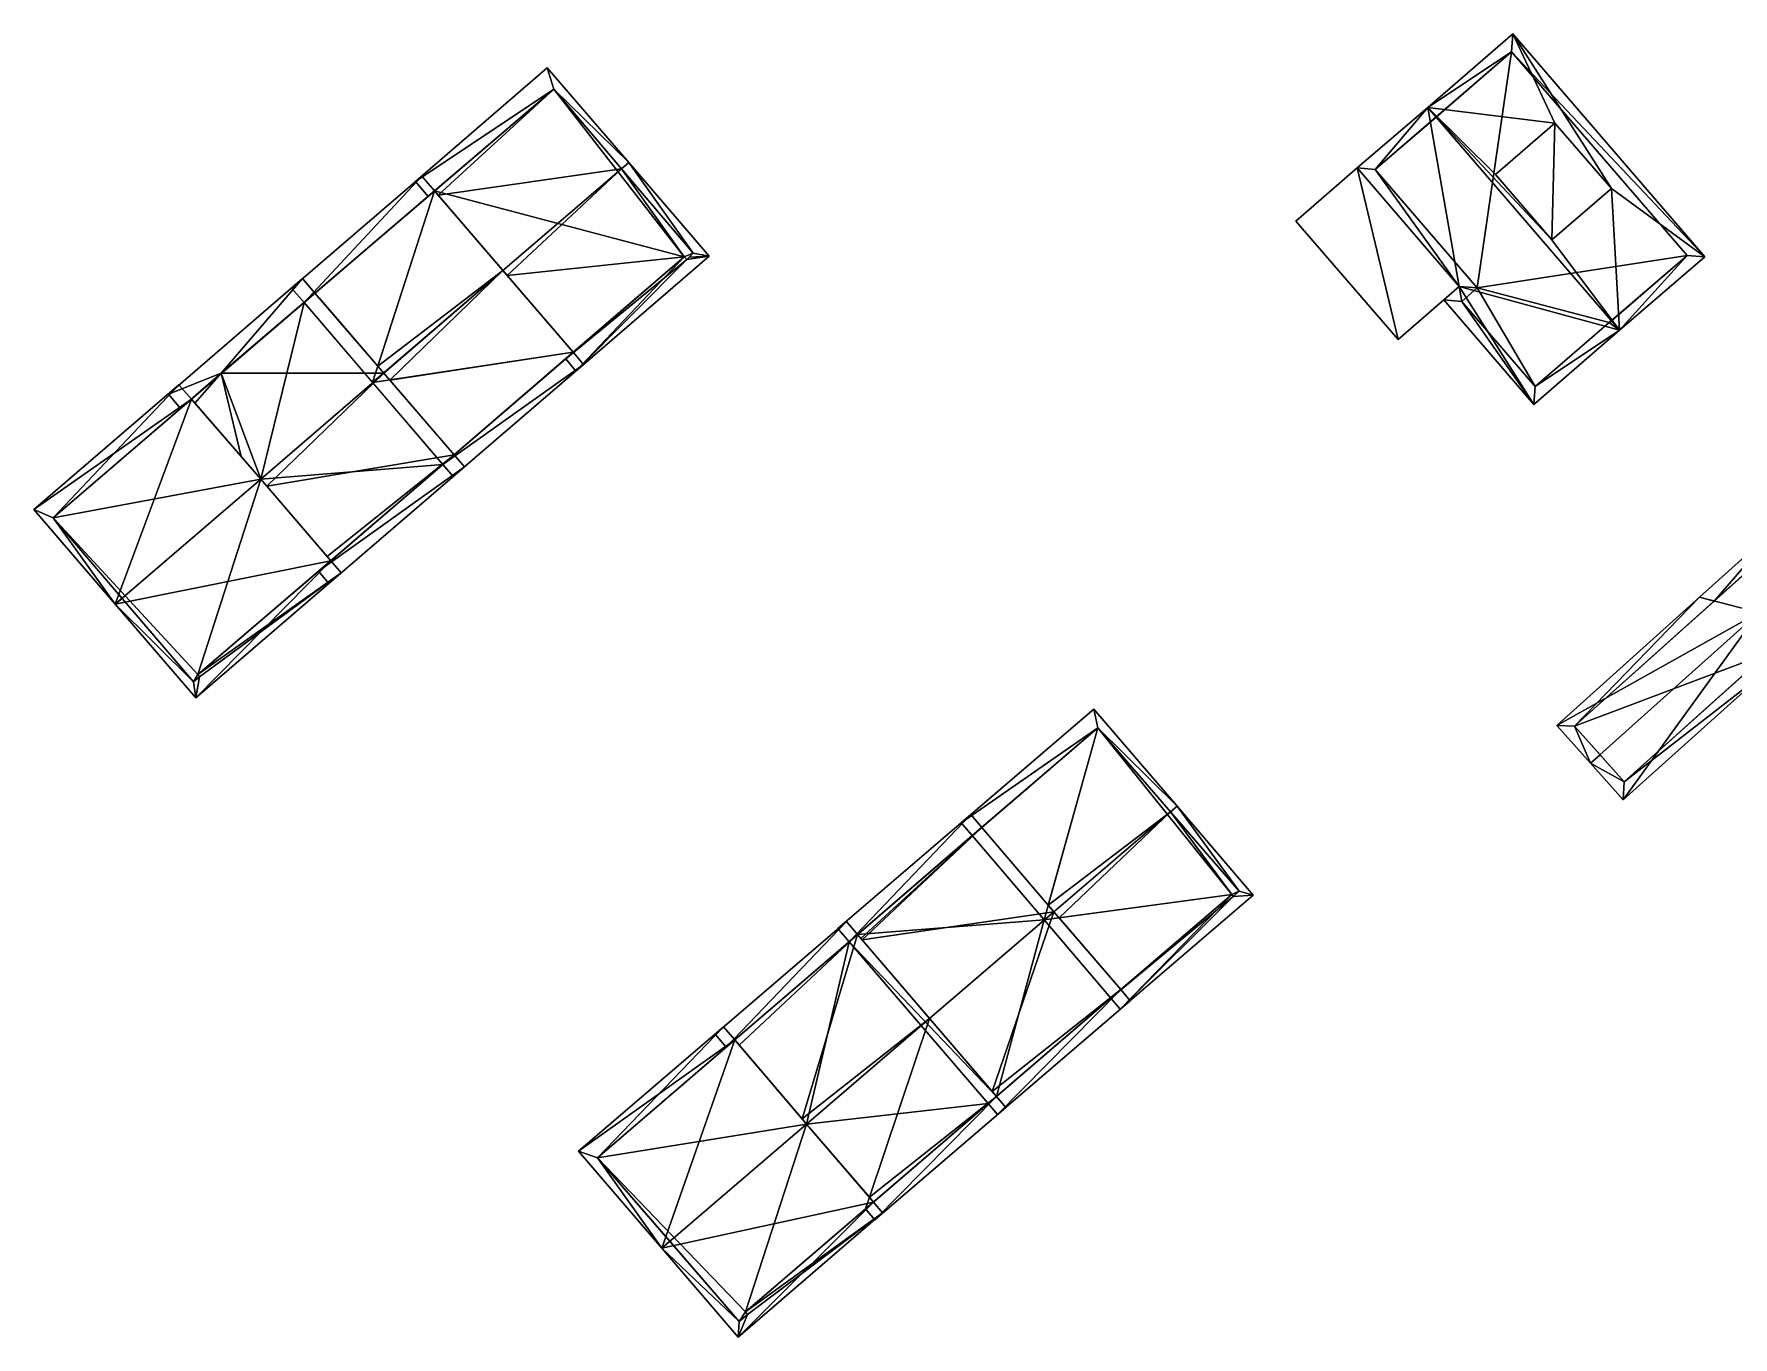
# Model space of a CAD drawing. Extents: x 2679264 to 2679716, y 1246766 to 1247183.
# Drawn here: x 2679274.1 to 2679341.3, y 1246978.3 to 1247029.8 of the extents above; entities that cross this region are included whole.
import ezdxf

# ---------------------------------------------------------------- set-up
doc = ezdxf.new("R2010")
doc.units = 0

msp = doc.modelspace()

# ---------------------------------------------------------------- linework, layer by layer
for points in [[(2679329.22, 1247026.86, 460.406), (2679332.59, 1247029.76, 456.635), (2679334.25, 1247026.24, 457.516)], [(2679332.59, 1247029.76, 456.635), (2679329.22, 1247026.86, 460.406), (2679332.53, 1247029.06, 457.059)], [(2679340.17, 1247020.96, 456.635), (2679332.59, 1247029.76, 456.635), (2679332.53, 1247029.06, 457.059)], [(2679332.59, 1247029.76, 456.635), (2679340.17, 1247020.96, 456.635), (2679336.48, 1247023.66, 457.516)], [(2679332.59, 1247029.76, 456.635), (2679336.48, 1247023.66, 457.516), (2679334.25, 1247026.24, 457.516)], [(2679332.53, 1247029.06, 457.059), (2679329.55, 1247026.48, 460.406), (2679327.15, 1247024.41, 449.289)], [(2679332.53, 1247029.06, 449.289), (2679332.53, 1247029.06, 457.059), (2679327.15, 1247024.41, 449.289)], [(2679332.53, 1247029.06, 449.289), (2679327.15, 1247024.41, 449.289), (2679331.18, 1247019.73, 449.288)], [(2679332.53, 1247029.06, 457.059), (2679329.22, 1247026.86, 460.406), (2679329.55, 1247026.48, 460.406)], [(2679339.47, 1247021.01, 449.289), (2679332.53, 1247029.06, 449.289), (2679331.18, 1247019.73, 449.288)], [(2679339.47, 1247021.01, 457.059), (2679340.17, 1247020.96, 456.635), (2679332.53, 1247029.06, 457.059)], [(2679339.47, 1247021.01, 457.059), (2679332.53, 1247029.06, 457.059), (2679339.47, 1247021.01, 449.289)], [(2679339.47, 1247021.01, 449.289), (2679332.53, 1247029.06, 457.059), (2679332.53, 1247029.06, 449.289)], [(2679294.43, 1247028.42, 461.281), (2679294.69, 1247027.58, 461.749), (2679289.22, 1247023.93, 461.281)], [(2679294.43, 1247028.42, 461.281), (2679289.22, 1247023.93, 461.281), (2679294.69, 1247027.58, 461.749)], [(2679294.43, 1247028.42, 461.281), (2679297.65, 1247024.68, 464.14), (2679294.69, 1247027.58, 461.749)], [(2679297.65, 1247024.68, 464.14), (2679294.43, 1247028.42, 461.281), (2679294.69, 1247027.58, 461.749)], [(2679294.69, 1247027.58, 461.749), (2679289.72, 1247023.34, 461.734), (2679289.22, 1247023.93, 461.281)], [(2679289.22, 1247023.93, 461.281), (2679289.72, 1247023.34, 461.734), (2679294.69, 1247027.58, 461.749)], [(2679289.98, 1247023.56, 461.735), (2679294.69, 1247027.58, 461.749), (2679290.12, 1247023.4, 461.858)], [(2679294.69, 1247027.58, 452.192), (2679294.69, 1247027.58, 461.749), (2679289.98, 1247023.56, 461.735)], [(2679289.98, 1247023.56, 452.192), (2679294.69, 1247027.58, 452.192), (2679289.98, 1247023.56, 461.735)], [(2679294.69, 1247027.58, 452.192), (2679289.98, 1247023.56, 452.192), (2679299.84, 1247020.96, 452.192)], [(2679297.36, 1247024.44, 464.14), (2679290.12, 1247023.4, 461.858), (2679294.69, 1247027.58, 461.749)], [(2679297.65, 1247024.68, 464.14), (2679297.36, 1247024.44, 464.14), (2679294.69, 1247027.58, 461.749)], [(2679297.36, 1247024.44, 464.14), (2679297.65, 1247024.68, 464.14), (2679294.69, 1247027.58, 461.749)], [(2679300.2, 1247021.1, 461.576), (2679297.36, 1247024.44, 464.14), (2679294.69, 1247027.58, 452.192)], [(2679300.2, 1247021.1, 452.192), (2679300.2, 1247021.1, 461.576), (2679294.69, 1247027.58, 452.192)], [(2679297.36, 1247024.44, 464.14), (2679294.69, 1247027.58, 461.749), (2679294.69, 1247027.58, 452.192)], [(2679300.2, 1247021.1, 452.192), (2679294.69, 1247027.58, 452.192), (2679299.84, 1247020.96, 452.192)], [(2679330.47, 1247019.79, 457.366), (2679326.44, 1247024.47, 457.366), (2679329.22, 1247026.86, 460.406)], [(2679329.22, 1247026.86, 460.406), (2679326.44, 1247024.47, 457.366), (2679327.15, 1247024.41, 457.781)], [(2679329.55, 1247026.48, 460.406), (2679329.22, 1247026.86, 460.406), (2679327.15, 1247024.41, 457.781)], [(2679336.8, 1247018.06, 460.406), (2679330.47, 1247019.79, 457.366), (2679329.22, 1247026.86, 460.406)], [(2679336.8, 1247018.06, 460.406), (2679329.22, 1247026.86, 460.406), (2679334.13, 1247021.63, 460.149)], [(2679334.13, 1247021.63, 460.149), (2679329.22, 1247026.86, 460.406), (2679331.9, 1247024.21, 460.149)], [(2679331.9, 1247024.21, 460.149), (2679329.22, 1247026.86, 460.406), (2679334.25, 1247026.24, 457.516)], [(2679329.55, 1247026.48, 460.406), (2679327.15, 1247024.41, 457.781), (2679327.15, 1247024.41, 449.289)], [(2679334.13, 1247021.63, 460.149), (2679331.9, 1247024.21, 460.149), (2679334.25, 1247026.24, 458.985)], [(2679334.25, 1247026.24, 457.516), (2679334.25, 1247026.24, 458.985), (2679331.9, 1247024.21, 460.149)], [(2679336.48, 1247023.66, 458.985), (2679334.13, 1247021.63, 460.149), (2679334.25, 1247026.24, 458.985)], [(2679336.48, 1247023.66, 457.516), (2679336.48, 1247023.66, 458.985), (2679334.25, 1247026.24, 457.516)], [(2679334.25, 1247026.24, 458.985), (2679334.25, 1247026.24, 457.516), (2679336.48, 1247023.66, 458.985)], [(2679300.2, 1247021.1, 461.576), (2679297.36, 1247024.44, 464.14), (2679297.65, 1247024.68, 464.14)], [(2679300.2, 1247021.1, 461.576), (2679297.65, 1247024.68, 464.14), (2679297.36, 1247024.44, 464.14)], [(2679300.2, 1247021.1, 461.576), (2679297.65, 1247024.68, 464.14), (2679300.83, 1247020.98, 461.281)], [(2679300.83, 1247020.98, 461.281), (2679297.65, 1247024.68, 464.14), (2679300.2, 1247021.1, 461.576)], [(2679284.32, 1247019.72, 462.098), (2679289.47, 1247024.15, 462.098), (2679284.82, 1247019.15, 462.523)], [(2679289.47, 1247024.15, 462.098), (2679284.32, 1247019.72, 462.098), (2679284.82, 1247019.15, 462.523)], [(2679289.47, 1247024.15, 462.098), (2679289.98, 1247023.56, 462.538), (2679284.82, 1247019.15, 462.523)], [(2679289.47, 1247024.15, 462.098), (2679284.82, 1247019.15, 462.523), (2679289.98, 1247023.56, 462.538)], [(2679297.36, 1247024.44, 464.14), (2679292.68, 1247020.42, 464.14), (2679290.12, 1247023.4, 461.858)], [(2679297.36, 1247024.44, 464.14), (2679292.85, 1247020.22, 463.991), (2679292.68, 1247020.42, 464.14)], [(2679299.84, 1247020.96, 461.645), (2679292.85, 1247020.22, 463.991), (2679297.36, 1247024.44, 464.14)], [(2679300.2, 1247021.1, 461.576), (2679299.84, 1247020.96, 461.645), (2679297.36, 1247024.44, 464.14)], [(2679324.01, 1247022.37, 456.399), (2679326.44, 1247024.47, 457.366), (2679328.05, 1247017.69, 456.399)], [(2679326.44, 1247024.47, 457.366), (2679324.01, 1247022.37, 456.399), (2679326.44, 1247024.47, 457.266)], [(2679326.44, 1247024.47, 457.266), (2679324.01, 1247022.37, 456.399), (2679324.01, 1247022.37, 456.299)], [(2679326.44, 1247024.47, 457.266), (2679324.01, 1247022.37, 456.299), (2679328.05, 1247017.69, 456.299)], [(2679326.44, 1247024.47, 457.366), (2679330.47, 1247019.79, 457.366), (2679327.15, 1247024.41, 457.781)], [(2679326.44, 1247024.47, 457.366), (2679330.47, 1247019.79, 457.366), (2679328.05, 1247017.69, 456.399)], [(2679330.47, 1247019.79, 457.366), (2679326.44, 1247024.47, 457.366), (2679326.44, 1247024.47, 457.266)], [(2679330.47, 1247019.79, 457.266), (2679330.47, 1247019.79, 457.366), (2679326.44, 1247024.47, 457.266)], [(2679330.47, 1247019.79, 457.266), (2679326.44, 1247024.47, 457.266), (2679328.05, 1247017.69, 456.299)], [(2679327.15, 1247024.41, 457.781), (2679330.47, 1247019.79, 457.366), (2679331.18, 1247019.73, 457.781)], [(2679327.15, 1247024.41, 457.781), (2679331.18, 1247019.73, 457.781), (2679331.18, 1247019.73, 449.288)], [(2679327.15, 1247024.41, 449.289), (2679327.15, 1247024.41, 457.781), (2679331.18, 1247019.73, 449.288)], [(2679289.98, 1247023.56, 452.192), (2679284.82, 1247019.15, 452.192), (2679287.53, 1247015.99, 452.192)], [(2679285.25, 1247019.53, 462.524), (2679289.98, 1247023.56, 462.538), (2679287.74, 1247016.64, 464.675)], [(2679289.72, 1247023.34, 461.734), (2679289.98, 1247023.56, 462.538), (2679285.25, 1247019.53, 462.524)], [(2679289.72, 1247023.34, 461.734), (2679285.25, 1247019.53, 462.524), (2679285.25, 1247019.53, 452.192)], [(2679289.72, 1247023.34, 452.192), (2679289.72, 1247023.34, 461.734), (2679285.25, 1247019.53, 452.192)], [(2679292.68, 1247020.42, 452.192), (2679289.98, 1247023.56, 452.192), (2679287.53, 1247015.99, 452.192)], [(2679292.68, 1247020.42, 464.875), (2679287.74, 1247016.64, 464.675), (2679289.98, 1247023.56, 462.538)], [(2679289.72, 1247023.34, 461.734), (2679289.98, 1247023.56, 461.735), (2679289.98, 1247023.56, 462.538)], [(2679289.72, 1247023.34, 461.734), (2679289.98, 1247023.56, 452.192), (2679289.98, 1247023.56, 461.735)], [(2679289.72, 1247023.34, 461.734), (2679289.72, 1247023.34, 452.192), (2679289.98, 1247023.56, 452.192)], [(2679292.68, 1247020.42, 464.875), (2679289.98, 1247023.56, 462.538), (2679292.68, 1247020.42, 464.14)], [(2679292.68, 1247020.42, 464.14), (2679289.98, 1247023.56, 462.538), (2679290.15, 1247023.36, 461.886)], [(2679289.98, 1247023.56, 461.735), (2679290.15, 1247023.36, 461.886), (2679289.98, 1247023.56, 462.538)], [(2679289.98, 1247023.56, 452.192), (2679295.46, 1247017.19, 452.192), (2679299.84, 1247020.96, 452.192)], [(2679336.8, 1247018.06, 460.406), (2679334.13, 1247021.63, 460.149), (2679336.48, 1247023.66, 457.516)], [(2679334.13, 1247021.63, 460.149), (2679336.48, 1247023.66, 458.985), (2679336.48, 1247023.66, 457.516)], [(2679340.17, 1247020.96, 456.635), (2679336.8, 1247018.06, 460.406), (2679336.48, 1247023.66, 457.516)], [(2679324.01, 1247022.37, 456.399), (2679328.05, 1247017.69, 456.399), (2679328.05, 1247017.69, 456.299)], [(2679324.01, 1247022.37, 456.299), (2679324.01, 1247022.37, 456.399), (2679328.05, 1247017.69, 456.299)], [(2679292.85, 1247020.22, 463.991), (2679299.84, 1247020.96, 461.645), (2679295.46, 1247017.19, 461.645)], [(2679295.16, 1247016.93, 461.645), (2679299.84, 1247020.96, 461.645), (2679299.94, 1247020.86, 461.563)], [(2679295.16, 1247016.93, 461.645), (2679295.56, 1247016.45, 461.281), (2679299.84, 1247020.96, 461.645)], [(2679295.56, 1247016.45, 461.281), (2679295.16, 1247016.93, 461.645), (2679299.94, 1247020.86, 461.563)], [(2679299.84, 1247020.96, 452.192), (2679295.46, 1247017.19, 461.645), (2679299.84, 1247020.96, 461.645)], [(2679299.84, 1247020.96, 452.192), (2679295.46, 1247017.19, 452.192), (2679295.46, 1247017.19, 461.645)], [(2679295.56, 1247016.45, 461.281), (2679299.94, 1247020.86, 461.563), (2679300.83, 1247020.98, 461.281)], [(2679295.56, 1247016.45, 461.281), (2679300.83, 1247020.98, 461.281), (2679299.94, 1247020.86, 461.563)], [(2679299.84, 1247020.96, 461.645), (2679295.56, 1247016.45, 461.281), (2679299.94, 1247020.86, 461.563)], [(2679299.84, 1247020.96, 461.645), (2679300.2, 1247021.1, 461.576), (2679299.94, 1247020.86, 461.563)], [(2679300.2, 1247021.1, 452.192), (2679299.84, 1247020.96, 452.192), (2679299.94, 1247020.86, 452.192)], [(2679299.84, 1247020.96, 461.645), (2679299.94, 1247020.86, 461.563), (2679299.84, 1247020.96, 452.192)], [(2679299.84, 1247020.96, 452.192), (2679299.94, 1247020.86, 461.563), (2679299.94, 1247020.86, 452.192)], [(2679299.94, 1247020.86, 461.563), (2679300.2, 1247021.1, 461.576), (2679300.83, 1247020.98, 461.281)], [(2679299.94, 1247020.86, 461.563), (2679300.83, 1247020.98, 461.281), (2679300.04, 1247020.95, 461.568)], [(2679299.94, 1247020.86, 461.563), (2679300.04, 1247020.95, 461.568), (2679300.04, 1247020.95, 452.192)], [(2679299.94, 1247020.86, 452.192), (2679299.94, 1247020.86, 461.563), (2679300.04, 1247020.95, 452.192)], [(2679300.04, 1247020.95, 461.568), (2679300.83, 1247020.98, 461.281), (2679300.2, 1247021.1, 461.576)], [(2679300.04, 1247020.95, 461.568), (2679300.2, 1247021.1, 461.576), (2679300.2, 1247021.1, 452.192)], [(2679300.04, 1247020.95, 452.192), (2679300.04, 1247020.95, 461.568), (2679300.2, 1247021.1, 452.192)], [(2679336.39, 1247018.36, 449.288), (2679339.47, 1247021.01, 449.289), (2679331.18, 1247019.73, 449.288)], [(2679336.39, 1247018.36, 460.311), (2679336.48, 1247018.43, 460.406), (2679339.47, 1247021.01, 457.059)], [(2679336.39, 1247018.36, 460.311), (2679339.47, 1247021.01, 457.059), (2679336.39, 1247018.36, 449.288)], [(2679336.39, 1247018.36, 449.288), (2679339.47, 1247021.01, 457.059), (2679339.47, 1247021.01, 449.289)], [(2679336.48, 1247018.43, 460.406), (2679336.8, 1247018.06, 460.406), (2679339.47, 1247021.01, 457.059)], [(2679336.8, 1247018.06, 460.406), (2679340.17, 1247020.96, 456.635), (2679339.47, 1247021.01, 457.059)], [(2679284.76, 1247020.1, 462.915), (2679281.55, 1247016.36, 463.336), (2679279.46, 1247015.54, 462.915)], [(2679284.76, 1247020.1, 462.915), (2679279.46, 1247015.54, 462.915), (2679281.55, 1247016.36, 463.336)], [(2679284.76, 1247020.1, 462.915), (2679285.25, 1247019.53, 463.34), (2679281.55, 1247016.36, 463.336)], [(2679285.25, 1247019.53, 463.34), (2679284.76, 1247020.1, 462.915), (2679281.55, 1247016.36, 463.336)], [(2679295.46, 1247017.19, 452.192), (2679292.68, 1247020.42, 452.192), (2679287.53, 1247015.99, 452.192)], [(2679287.97, 1247016.37, 464.875), (2679287.74, 1247016.64, 464.675), (2679292.68, 1247020.42, 464.875)], [(2679288.21, 1247016.09, 464.667), (2679287.97, 1247016.37, 464.875), (2679292.68, 1247020.42, 464.875)], [(2679292.68, 1247020.42, 464.875), (2679295.46, 1247017.19, 462.452), (2679288.21, 1247016.09, 464.667)], [(2679292.85, 1247020.22, 463.991), (2679295.46, 1247017.19, 462.452), (2679292.68, 1247020.42, 464.875)], [(2679292.68, 1247020.42, 464.875), (2679292.68, 1247020.42, 464.14), (2679292.85, 1247020.22, 463.991)], [(2679295.46, 1247017.19, 462.452), (2679292.85, 1247020.22, 463.991), (2679295.28, 1247017.39, 461.803)], [(2679281.55, 1247016.36, 463.336), (2679285.25, 1247019.53, 463.34), (2679287.97, 1247016.37, 465.691)], [(2679284.82, 1247019.15, 462.523), (2679285.25, 1247019.53, 463.34), (2679281.55, 1247016.36, 463.336)], [(2679285.25, 1247019.53, 452.192), (2679285.25, 1247019.53, 462.524), (2679284.82, 1247019.15, 462.523)], [(2679284.82, 1247019.15, 452.192), (2679285.25, 1247019.53, 452.192), (2679284.82, 1247019.15, 462.523)], [(2679284.82, 1247019.15, 462.523), (2679285.25, 1247019.53, 462.524), (2679285.25, 1247019.53, 463.34)], [(2679287.97, 1247016.37, 464.875), (2679287.97, 1247016.37, 465.691), (2679285.25, 1247019.53, 463.34)], [(2679287.97, 1247016.37, 464.875), (2679285.25, 1247019.53, 463.34), (2679285.42, 1247019.34, 462.666)], [(2679285.25, 1247019.53, 462.524), (2679285.42, 1247019.34, 462.666), (2679285.25, 1247019.53, 463.34)], [(2679328.05, 1247017.69, 456.399), (2679330.47, 1247019.79, 457.366), (2679330.47, 1247019.79, 457.266)], [(2679328.05, 1247017.69, 456.399), (2679330.47, 1247019.79, 457.266), (2679328.05, 1247017.69, 456.299)], [(2679329.86, 1247019.26, 456.694), (2679330.47, 1247019.79, 457.366), (2679333.41, 1247015.13, 456.694)], [(2679330.47, 1247019.79, 457.366), (2679329.86, 1247019.26, 456.694), (2679330.57, 1247019.2, 457.109)], [(2679329.86, 1247019.26, 456.694), (2679333.41, 1247015.13, 456.694), (2679330.57, 1247019.2, 457.109)], [(2679333.41, 1247015.13, 456.694), (2679330.47, 1247019.79, 457.366), (2679336.8, 1247018.06, 460.406)], [(2679331.18, 1247019.73, 457.781), (2679330.47, 1247019.79, 457.366), (2679330.57, 1247019.2, 457.109)], [(2679331.18, 1247019.73, 457.781), (2679330.57, 1247019.2, 457.109), (2679331.18, 1247019.73, 449.288)], [(2679331.18, 1247019.73, 449.288), (2679330.57, 1247019.2, 457.109), (2679330.57, 1247019.2, 449.288)], [(2679331.18, 1247019.73, 449.288), (2679330.57, 1247019.2, 449.288), (2679333.47, 1247015.84, 449.288)], [(2679330.57, 1247019.2, 457.109), (2679333.41, 1247015.13, 456.694), (2679333.47, 1247015.84, 457.108)], [(2679330.57, 1247019.2, 457.109), (2679333.47, 1247015.84, 457.108), (2679330.57, 1247019.2, 449.288)], [(2679330.57, 1247019.2, 449.288), (2679333.47, 1247015.84, 457.108), (2679333.47, 1247015.84, 449.288)], [(2679336.39, 1247018.36, 449.288), (2679331.18, 1247019.73, 449.288), (2679333.47, 1247015.84, 449.288)], [(2679284.82, 1247019.15, 462.523), (2679281.55, 1247016.36, 463.336), (2679280.37, 1247015.34, 463.335)], [(2679280.37, 1247015.34, 452.192), (2679284.82, 1247019.15, 462.523), (2679280.37, 1247015.34, 463.335)], [(2679280.37, 1247015.34, 452.192), (2679284.82, 1247019.15, 452.192), (2679284.82, 1247019.15, 462.523)], [(2679283.11, 1247012.18, 452.192), (2679284.82, 1247019.15, 452.192), (2679281.55, 1247016.36, 452.192)], [(2679283.11, 1247012.18, 452.192), (2679290.31, 1247012.76, 452.192), (2679284.82, 1247019.15, 452.192)], [(2679333.41, 1247015.13, 456.694), (2679336.8, 1247018.06, 460.406), (2679333.47, 1247015.84, 457.108)], [(2679336.8, 1247018.06, 460.406), (2679336.39, 1247018.36, 460.311), (2679333.47, 1247015.84, 457.108)], [(2679333.47, 1247015.84, 457.108), (2679336.39, 1247018.36, 460.311), (2679336.39, 1247018.36, 449.288)], [(2679333.47, 1247015.84, 457.108), (2679336.39, 1247018.36, 449.288), (2679333.47, 1247015.84, 449.288)], [(2679336.39, 1247018.36, 460.311), (2679336.8, 1247018.06, 460.406), (2679336.48, 1247018.43, 460.406)], [(2679290.31, 1247012.76, 452.192), (2679295.46, 1247017.19, 452.192), (2679287.53, 1247015.99, 452.192)], [(2679288.21, 1247016.09, 464.667), (2679295.46, 1247017.19, 462.452), (2679290.75, 1247013.14, 462.453)], [(2679290.31, 1247012.76, 462.453), (2679295.46, 1247017.19, 462.452), (2679295.86, 1247016.71, 462.098)], [(2679290.31, 1247012.76, 462.453), (2679295.86, 1247016.71, 462.098), (2679295.46, 1247017.19, 462.452)], [(2679295.16, 1247016.93, 461.645), (2679290.75, 1247013.14, 462.453), (2679295.46, 1247017.19, 462.452)], [(2679295.16, 1247016.93, 461.645), (2679295.46, 1247017.19, 462.452), (2679295.46, 1247017.19, 461.645)], [(2679295.16, 1247016.93, 461.645), (2679295.46, 1247017.19, 461.645), (2679295.46, 1247017.19, 452.192)], [(2679295.16, 1247016.93, 452.192), (2679295.16, 1247016.93, 461.645), (2679295.46, 1247017.19, 452.192)], [(2679295.46, 1247017.19, 461.645), (2679295.46, 1247017.19, 462.452), (2679295.28, 1247017.39, 461.803)], [(2679290.71, 1247012.28, 462.098), (2679290.31, 1247012.76, 462.453), (2679295.86, 1247016.71, 462.098)], [(2679290.31, 1247012.76, 462.453), (2679290.71, 1247012.28, 462.098), (2679295.86, 1247016.71, 462.098)], [(2679295.16, 1247016.93, 461.645), (2679290.75, 1247013.14, 452.192), (2679290.75, 1247013.14, 462.453)], [(2679295.16, 1247016.93, 461.645), (2679295.16, 1247016.93, 452.192), (2679290.75, 1247013.14, 452.192)], [(2679279.88, 1247015.9, 463.649), (2679280.37, 1247015.34, 464.082), (2679274.15, 1247010.98, 463.649)], [(2679279.88, 1247015.9, 463.649), (2679274.15, 1247010.98, 463.649), (2679274.91, 1247010.65, 464.079)], [(2679280.37, 1247015.34, 464.082), (2679279.88, 1247015.9, 463.649), (2679274.91, 1247010.65, 464.079)], [(2679281.55, 1247016.36, 463.336), (2679279.94, 1247014.97, 463.335), (2679279.46, 1247015.54, 462.915)], [(2679279.46, 1247015.54, 462.915), (2679279.94, 1247014.97, 463.335), (2679281.55, 1247016.36, 463.336)], [(2679280.37, 1247015.34, 452.192), (2679281.55, 1247016.36, 452.192), (2679279.94, 1247014.97, 452.192)], [(2679280.37, 1247015.34, 463.335), (2679281.55, 1247016.36, 463.336), (2679280.51, 1247015.18, 463.459)], [(2679280.37, 1247015.34, 452.192), (2679283.11, 1247012.18, 452.192), (2679281.55, 1247016.36, 452.192)], [(2679281.55, 1247016.36, 463.336), (2679282.34, 1247013.07, 465.031), (2679280.51, 1247015.18, 463.459)], [(2679287.97, 1247016.37, 465.691), (2679283.11, 1247012.18, 465.691), (2679281.55, 1247016.36, 463.336)], [(2679281.55, 1247016.36, 463.336), (2679283.11, 1247012.18, 465.691), (2679282.34, 1247013.07, 465.031)], [(2679283.11, 1247012.18, 465.691), (2679287.97, 1247016.37, 465.691), (2679283.35, 1247011.9, 465.482)], [(2679283.35, 1247011.9, 465.482), (2679287.97, 1247016.37, 465.691), (2679290.75, 1247013.14, 463.269)], [(2679287.97, 1247016.37, 464.875), (2679290.75, 1247013.14, 463.269), (2679287.97, 1247016.37, 465.691)], [(2679290.58, 1247013.33, 462.599), (2679290.75, 1247013.14, 463.269), (2679287.97, 1247016.37, 464.875)], [(2679274.15, 1247010.98, 463.649), (2679280.37, 1247015.34, 464.082), (2679277.36, 1247007.24, 466.508)], [(2679279.94, 1247014.97, 463.335), (2679280.37, 1247015.34, 464.082), (2679274.91, 1247010.65, 464.079)], [(2679283.11, 1247012.18, 452.192), (2679280.37, 1247015.34, 452.192), (2679274.91, 1247010.65, 452.192)], [(2679280.37, 1247015.34, 464.082), (2679283.11, 1247012.18, 466.508), (2679277.36, 1247007.24, 466.508)], [(2679279.94, 1247014.97, 463.335), (2679280.37, 1247015.34, 463.336), (2679280.37, 1247015.34, 464.082)], [(2679279.94, 1247014.97, 463.335), (2679280.37, 1247015.34, 452.192), (2679280.37, 1247015.34, 463.336)], [(2679279.94, 1247014.97, 463.335), (2679279.94, 1247014.97, 452.192), (2679280.37, 1247015.34, 452.192)], [(2679283.11, 1247012.18, 466.508), (2679280.37, 1247015.34, 464.082), (2679282.34, 1247013.07, 465.031)], [(2679280.37, 1247015.34, 464.082), (2679280.51, 1247015.18, 463.459), (2679282.34, 1247013.07, 465.031)], [(2679280.37, 1247015.34, 464.082), (2679280.37, 1247015.34, 463.336), (2679280.51, 1247015.18, 463.459)], [(2679274.91, 1247010.65, 452.192), (2679279.94, 1247014.97, 463.335), (2679274.91, 1247010.65, 464.079)], [(2679274.91, 1247010.65, 452.192), (2679279.94, 1247014.97, 452.192), (2679279.94, 1247014.97, 463.335)], [(2679290.75, 1247013.14, 462.453), (2679290.75, 1247013.14, 463.269), (2679290.58, 1247013.33, 462.599)], [(2679283.11, 1247012.18, 465.691), (2679283.11, 1247012.18, 466.508), (2679282.34, 1247013.07, 465.031)], [(2679283.11, 1247012.18, 452.192), (2679285.88, 1247008.96, 452.192), (2679290.31, 1247012.76, 452.192)], [(2679283.35, 1247011.9, 465.482), (2679290.75, 1247013.14, 463.269), (2679285.73, 1247009.13, 463.403)], [(2679285.39, 1247008.55, 463.277), (2679290.75, 1247013.14, 463.269), (2679291.16, 1247012.67, 462.915)], [(2679285.39, 1247008.55, 463.277), (2679291.16, 1247012.67, 462.915), (2679290.75, 1247013.14, 463.269)], [(2679285.8, 1247008.06, 462.915), (2679285.39, 1247008.55, 463.277), (2679291.16, 1247012.67, 462.915)], [(2679285.39, 1247008.55, 463.277), (2679285.8, 1247008.06, 462.915), (2679291.16, 1247012.67, 462.915)], [(2679290.75, 1247013.14, 463.269), (2679285.88, 1247008.96, 463.276), (2679285.73, 1247009.13, 463.403)], [(2679290.31, 1247012.76, 462.453), (2679285.88, 1247008.96, 463.276), (2679290.75, 1247013.14, 463.269)], [(2679290.31, 1247012.76, 462.453), (2679285.88, 1247008.96, 452.192), (2679285.88, 1247008.96, 463.276)], [(2679290.31, 1247012.76, 462.453), (2679290.31, 1247012.76, 452.192), (2679285.88, 1247008.96, 452.192)], [(2679290.31, 1247012.76, 452.192), (2679290.31, 1247012.76, 462.453), (2679290.75, 1247013.14, 462.453)], [(2679290.75, 1247013.14, 452.192), (2679290.31, 1247012.76, 452.192), (2679290.75, 1247013.14, 462.453)], [(2679290.31, 1247012.76, 462.453), (2679290.75, 1247013.14, 463.269), (2679290.75, 1247013.14, 462.453)], [(2679346.48, 1247012.69, 449.374), (2679340.54, 1247007.36, 456.958), (2679335.02, 1247002.42, 449.374)], [(2679346.48, 1247012.69, 449.374), (2679335.02, 1247002.42, 449.374), (2679342.63, 1247005.29, 449.374)], [(2679343.49, 1247010, 460.111), (2679340.54, 1247007.36, 456.958), (2679346.48, 1247012.69, 449.374)], [(2679283.11, 1247012.18, 452.192), (2679274.91, 1247010.65, 452.192), (2679280.62, 1247004.46, 452.192)], [(2679283.11, 1247012.18, 466.508), (2679285.88, 1247008.96, 464.022), (2679277.36, 1247007.24, 466.508)], [(2679285.88, 1247008.96, 452.192), (2679283.11, 1247012.18, 452.192), (2679280.62, 1247004.46, 452.192)], [(2679285.73, 1247009.13, 463.403), (2679285.88, 1247008.96, 464.022), (2679283.11, 1247012.18, 465.691)], [(2679285.88, 1247008.96, 464.022), (2679283.11, 1247012.18, 466.508), (2679283.11, 1247012.18, 465.691)], [(2679274.15, 1247010.98, 463.649), (2679277.36, 1247007.24, 466.508), (2679274.91, 1247010.65, 464.079)], [(2679274.91, 1247010.65, 464.079), (2679277.36, 1247007.24, 466.508), (2679277.63, 1247007.47, 466.508)], [(2679274.91, 1247010.65, 464.079), (2679277.63, 1247007.47, 466.508), (2679274.91, 1247010.65, 452.192)], [(2679277.63, 1247007.47, 466.508), (2679280.45, 1247004.18, 463.968), (2679274.91, 1247010.65, 452.192)], [(2679274.91, 1247010.65, 452.192), (2679280.45, 1247004.18, 463.968), (2679280.45, 1247004.18, 452.192)], [(2679274.91, 1247010.65, 452.192), (2679280.45, 1247004.18, 452.192), (2679280.62, 1247004.46, 452.192)], [(2679339.96, 1247007.52, 456.694), (2679343.15, 1247010.38, 460.111), (2679342.3, 1247006.91, 457.755)], [(2679343.15, 1247010.38, 460.111), (2679339.96, 1247007.52, 456.694), (2679340.54, 1247007.36, 456.958)], [(2679343.49, 1247010, 460.111), (2679343.15, 1247010.38, 460.111), (2679340.54, 1247007.36, 456.958)], [(2679285.88, 1247008.96, 463.276), (2679285.88, 1247008.96, 464.022), (2679285.73, 1247009.13, 463.403)], [(2679285.88, 1247008.96, 464.022), (2679280.54, 1247003.54, 463.649), (2679277.36, 1247007.24, 466.508)], [(2679286.29, 1247008.48, 463.649), (2679280.54, 1247003.54, 463.649), (2679285.88, 1247008.96, 464.022)], [(2679280.54, 1247003.54, 463.649), (2679286.29, 1247008.48, 463.649), (2679280.69, 1247004.37, 463.964)], [(2679286.29, 1247008.48, 463.649), (2679285.88, 1247008.96, 464.022), (2679280.62, 1247004.46, 464.03)], [(2679285.39, 1247008.55, 463.277), (2679280.62, 1247004.46, 464.03), (2679285.88, 1247008.96, 464.022)], [(2679285.39, 1247008.55, 463.277), (2679280.62, 1247004.46, 452.192), (2679280.62, 1247004.46, 464.03)], [(2679285.39, 1247008.55, 463.277), (2679285.39, 1247008.55, 452.192), (2679280.62, 1247004.46, 452.192)], [(2679280.69, 1247004.37, 463.964), (2679286.29, 1247008.48, 463.649), (2679280.62, 1247004.46, 464.03)], [(2679285.88, 1247008.96, 463.276), (2679285.39, 1247008.55, 463.277), (2679285.88, 1247008.96, 464.022)], [(2679285.39, 1247008.55, 452.192), (2679285.88, 1247008.96, 463.276), (2679285.88, 1247008.96, 452.192)], [(2679285.39, 1247008.55, 452.192), (2679285.39, 1247008.55, 463.277), (2679285.88, 1247008.96, 463.276)], [(2679277.63, 1247007.47, 466.508), (2679277.36, 1247007.24, 466.508), (2679280.45, 1247004.18, 463.968)], [(2679277.36, 1247007.24, 466.508), (2679280.54, 1247003.54, 463.649), (2679280.45, 1247004.18, 463.968)], [(2679334.32, 1247002.45, 456.694), (2679339.96, 1247007.52, 456.694), (2679342.3, 1247006.91, 457.755)], [(2679339.96, 1247007.52, 456.694), (2679334.32, 1247002.45, 456.694), (2679335.02, 1247002.42, 456.958)], [(2679340.54, 1247007.36, 456.958), (2679339.96, 1247007.52, 456.694), (2679335.02, 1247002.42, 456.958)], [(2679340.54, 1247007.36, 456.958), (2679335.02, 1247002.42, 456.958), (2679335.02, 1247002.42, 449.374)], [(2679335.66, 1247000.96, 457.755), (2679334.32, 1247002.45, 456.694), (2679342.3, 1247006.91, 457.755)], [(2679336.95, 1246999.52, 456.694), (2679335.66, 1247000.96, 457.755), (2679342.3, 1247006.91, 457.755)], [(2679342.59, 1247004.58, 456.694), (2679336.95, 1246999.52, 456.694), (2679342.3, 1247006.91, 457.755)], [(2679335.02, 1247002.42, 449.374), (2679336.99, 1247000.23, 449.374), (2679342.63, 1247005.29, 449.374)], [(2679336.99, 1247000.23, 449.374), (2679342.52, 1247005.18, 456.968), (2679342.63, 1247005.29, 449.374)], [(2679336.99, 1247000.23, 456.968), (2679342.59, 1247004.58, 456.694), (2679342.52, 1247005.18, 456.968)], [(2679336.99, 1247000.23, 456.968), (2679342.52, 1247005.18, 456.968), (2679336.99, 1247000.23, 449.374)], [(2679280.45, 1247004.18, 452.192), (2679280.69, 1247004.37, 452.192), (2679280.62, 1247004.46, 452.192)], [(2679280.69, 1247004.37, 463.964), (2679280.62, 1247004.46, 464.03), (2679280.62, 1247004.46, 452.192)], [(2679280.69, 1247004.37, 452.192), (2679280.69, 1247004.37, 463.964), (2679280.62, 1247004.46, 452.192)], [(2679336.95, 1246999.52, 456.694), (2679342.59, 1247004.58, 456.694), (2679336.99, 1247000.23, 456.968)], [(2679280.45, 1247004.18, 463.968), (2679280.54, 1247003.54, 463.649), (2679280.69, 1247004.37, 463.964)], [(2679280.45, 1247004.18, 463.968), (2679280.69, 1247004.37, 463.964), (2679280.45, 1247004.18, 452.192)], [(2679280.45, 1247004.18, 452.192), (2679280.69, 1247004.37, 463.964), (2679280.69, 1247004.37, 452.192)], [(2679310.79, 1246998.6, 462.344), (2679316.03, 1247003.1, 462.344), (2679316.18, 1247002.36, 462.705)], [(2679316.03, 1247003.1, 462.344), (2679310.79, 1246998.6, 462.344), (2679316.18, 1247002.36, 462.705)], [(2679316.03, 1247003.1, 462.344), (2679319.32, 1246999.27, 465.12), (2679316.18, 1247002.36, 462.705)], [(2679319.32, 1246999.27, 465.12), (2679316.03, 1247003.1, 462.344), (2679316.18, 1247002.36, 462.705)], [(2679334.32, 1247002.45, 456.694), (2679335.66, 1247000.96, 457.755), (2679335.02, 1247002.42, 456.958)], [(2679335.02, 1247002.42, 456.958), (2679335.66, 1247000.96, 457.755), (2679336.03, 1247001.29, 457.755)], [(2679335.02, 1247002.42, 456.958), (2679336.03, 1247001.29, 457.755), (2679336.99, 1247000.23, 449.374)], [(2679335.02, 1247002.42, 449.374), (2679335.02, 1247002.42, 456.958), (2679336.99, 1247000.23, 449.374)], [(2679310.79, 1246998.6, 462.344), (2679316.18, 1247002.36, 462.705), (2679311.22, 1246998.1, 462.711)], [(2679310.79, 1246998.6, 462.344), (2679311.22, 1246998.1, 462.711), (2679316.18, 1247002.36, 462.705)], [(2679316.18, 1247002.36, 452.619), (2679311.22, 1246998.1, 452.619), (2679314.07, 1246994.77, 452.619)], [(2679311.6, 1246998.42, 462.711), (2679316.18, 1247002.36, 462.705), (2679314.23, 1246995.35, 464.934)], [(2679311.6, 1246998.42, 452.619), (2679316.18, 1247002.36, 462.705), (2679311.6, 1246998.42, 462.711)], [(2679311.6, 1246998.42, 452.619), (2679316.18, 1247002.36, 452.619), (2679316.18, 1247002.36, 462.705)], [(2679321.48, 1246995.78, 452.619), (2679316.18, 1247002.36, 452.619), (2679314.07, 1246994.77, 452.619)], [(2679316.18, 1247002.36, 462.705), (2679319.06, 1246999.04, 465.12), (2679314.23, 1246995.35, 464.934)], [(2679319.32, 1246999.27, 465.12), (2679319.06, 1246999.04, 465.12), (2679316.18, 1247002.36, 462.705)], [(2679319.06, 1246999.04, 465.12), (2679319.32, 1246999.27, 465.12), (2679316.18, 1247002.36, 462.705)], [(2679321.77, 1246995.91, 462.635), (2679319.06, 1246999.04, 465.12), (2679316.18, 1247002.36, 452.619)], [(2679321.77, 1246995.91, 452.619), (2679321.77, 1246995.91, 462.635), (2679316.18, 1247002.36, 452.619)], [(2679319.06, 1246999.04, 465.12), (2679316.18, 1247002.36, 462.705), (2679316.18, 1247002.36, 452.619)], [(2679321.48, 1246995.78, 452.619), (2679321.77, 1246995.91, 452.619), (2679316.18, 1247002.36, 452.619)], [(2679336.03, 1247001.29, 457.755), (2679335.66, 1247000.96, 457.755), (2679336.99, 1247000.23, 456.968)], [(2679336.03, 1247001.29, 457.755), (2679336.99, 1247000.23, 456.968), (2679336.99, 1247000.23, 449.374)], [(2679335.66, 1247000.96, 457.755), (2679336.95, 1246999.52, 456.694), (2679336.99, 1247000.23, 456.968)], [(2679321.77, 1246995.91, 462.635), (2679319.06, 1246999.04, 465.12), (2679319.32, 1246999.27, 465.12)], [(2679321.77, 1246995.91, 462.635), (2679319.32, 1246999.27, 465.12), (2679319.06, 1246999.04, 465.12)], [(2679321.77, 1246995.91, 462.635), (2679319.32, 1246999.27, 465.12), (2679322.33, 1246995.75, 462.344)], [(2679322.33, 1246995.75, 462.344), (2679319.32, 1246999.27, 465.12), (2679321.77, 1246995.91, 462.635)], [(2679311.17, 1246998.93, 462.996), (2679306.36, 1246993.91, 463.367), (2679305.91, 1246994.43, 462.996)], [(2679311.17, 1246998.93, 462.996), (2679305.91, 1246994.43, 462.996), (2679306.36, 1246993.91, 463.367)], [(2679311.17, 1246998.93, 462.996), (2679311.6, 1246998.42, 463.362), (2679306.36, 1246993.91, 463.367)], [(2679311.6, 1246998.42, 463.362), (2679311.17, 1246998.93, 462.996), (2679306.36, 1246993.91, 463.367)], [(2679306.69, 1246994.2, 463.367), (2679311.6, 1246998.42, 463.362), (2679306.82, 1246994.04, 463.481)], [(2679311.22, 1246998.1, 462.711), (2679311.6, 1246998.42, 463.362), (2679306.69, 1246994.2, 463.367)], [(2679311.6, 1246998.42, 463.362), (2679306.87, 1246993.99, 463.521), (2679306.82, 1246994.04, 463.481)], [(2679314.45, 1246995.09, 465.773), (2679306.87, 1246993.99, 463.521), (2679311.6, 1246998.42, 463.362)], [(2679311.22, 1246998.1, 462.711), (2679311.6, 1246998.42, 462.711), (2679311.6, 1246998.42, 463.362)], [(2679311.22, 1246998.1, 452.619), (2679311.6, 1246998.42, 462.711), (2679311.22, 1246998.1, 462.711)], [(2679311.22, 1246998.1, 452.619), (2679311.6, 1246998.42, 452.619), (2679311.6, 1246998.42, 462.711)], [(2679314.23, 1246995.35, 464.934), (2679314.45, 1246995.09, 465.773), (2679311.6, 1246998.42, 463.362)], [(2679314.23, 1246995.35, 464.934), (2679311.6, 1246998.42, 463.362), (2679311.74, 1246998.26, 462.83)], [(2679311.6, 1246998.42, 462.711), (2679311.74, 1246998.26, 462.83), (2679311.6, 1246998.42, 463.362)], [(2679314.23, 1246995.35, 464.934), (2679319.06, 1246999.04, 465.12), (2679314.45, 1246995.09, 465.12)], [(2679314.66, 1246994.85, 464.925), (2679314.45, 1246995.09, 465.12), (2679319.06, 1246999.04, 465.12)], [(2679319.06, 1246999.04, 465.12), (2679321.48, 1246995.78, 462.69), (2679314.66, 1246994.85, 464.925)], [(2679321.48, 1246995.78, 462.69), (2679319.06, 1246999.04, 465.12), (2679321.77, 1246995.91, 462.635)], [(2679311.22, 1246998.1, 462.711), (2679306.69, 1246994.2, 463.367), (2679306.69, 1246994.2, 452.619)], [(2679311.22, 1246998.1, 452.619), (2679311.22, 1246998.1, 462.711), (2679306.69, 1246994.2, 452.619)], [(2679311.22, 1246998.1, 452.619), (2679306.69, 1246994.2, 452.619), (2679314.07, 1246994.77, 452.619)], [(2679316.7, 1246991.68, 452.619), (2679321.48, 1246995.78, 452.619), (2679314.07, 1246994.77, 452.619)], [(2679314.66, 1246994.85, 464.925), (2679321.48, 1246995.78, 462.69), (2679317.09, 1246992.02, 462.688)], [(2679316.7, 1246991.68, 462.688), (2679321.48, 1246995.78, 462.69), (2679321.54, 1246995.7, 462.629)], [(2679316.7, 1246991.68, 462.688), (2679317.07, 1246991.25, 462.344), (2679321.48, 1246995.78, 462.69)], [(2679321.48, 1246995.78, 462.69), (2679317.07, 1246991.25, 462.344), (2679321.54, 1246995.7, 462.629)], [(2679317.07, 1246991.25, 462.344), (2679321.54, 1246995.7, 462.629), (2679322.33, 1246995.75, 462.344)], [(2679317.07, 1246991.25, 462.344), (2679322.33, 1246995.75, 462.344), (2679321.54, 1246995.7, 462.629)], [(2679321.48, 1246995.78, 452.619), (2679317.09, 1246992.02, 462.688), (2679321.48, 1246995.78, 462.69)], [(2679321.48, 1246995.78, 452.619), (2679317.09, 1246992.02, 452.619), (2679317.09, 1246992.02, 462.688)], [(2679321.48, 1246995.78, 462.69), (2679321.77, 1246995.91, 462.635), (2679321.54, 1246995.7, 462.629)], [(2679321.48, 1246995.78, 452.619), (2679321.54, 1246995.7, 452.619), (2679321.77, 1246995.91, 452.619)], [(2679321.48, 1246995.78, 462.69), (2679321.54, 1246995.7, 462.629), (2679321.48, 1246995.78, 452.619)], [(2679321.48, 1246995.78, 452.619), (2679321.54, 1246995.7, 462.629), (2679321.54, 1246995.7, 452.619)], [(2679321.54, 1246995.7, 462.629), (2679321.77, 1246995.91, 462.635), (2679322.33, 1246995.75, 462.344)], [(2679321.54, 1246995.7, 462.629), (2679322.33, 1246995.75, 462.344), (2679321.77, 1246995.91, 462.635)], [(2679321.54, 1246995.7, 462.629), (2679321.77, 1246995.91, 462.635), (2679321.77, 1246995.91, 452.619)], [(2679321.54, 1246995.7, 452.619), (2679321.54, 1246995.7, 462.629), (2679321.77, 1246995.91, 452.619)], [(2679314.45, 1246995.09, 465.773), (2679309.54, 1246990.88, 465.773), (2679306.87, 1246993.99, 463.521)], [(2679314.45, 1246995.09, 465.773), (2679312.01, 1246987.99, 463.49), (2679309.54, 1246990.88, 465.773)], [(2679312.01, 1246987.99, 463.49), (2679314.45, 1246995.09, 465.773), (2679317.09, 1246992.02, 463.341)], [(2679314.45, 1246995.09, 465.773), (2679314.23, 1246995.35, 464.934), (2679314.45, 1246995.09, 465.12)], [(2679314.66, 1246994.85, 464.925), (2679314.45, 1246995.09, 465.773), (2679314.45, 1246995.09, 465.12)], [(2679314.45, 1246995.09, 465.773), (2679314.66, 1246994.85, 464.925), (2679317.09, 1246992.02, 463.341)], [(2679317.07, 1246991.25, 462.344), (2679316.7, 1246991.68, 462.688), (2679321.54, 1246995.7, 462.629)], [(2679306.25, 1246994.71, 463.65), (2679301.5, 1246989.74, 464.026), (2679301.06, 1246990.26, 463.65)], [(2679306.25, 1246994.71, 463.65), (2679301.06, 1246990.26, 463.65), (2679301.5, 1246989.74, 464.026)], [(2679306.25, 1246994.71, 463.65), (2679306.69, 1246994.2, 464.021), (2679301.5, 1246989.74, 464.026)], [(2679306.69, 1246994.2, 464.021), (2679306.25, 1246994.71, 463.65), (2679301.5, 1246989.74, 464.026)], [(2679314.07, 1246994.77, 452.619), (2679306.69, 1246994.2, 452.619), (2679312.18, 1246987.8, 452.619)], [(2679314.07, 1246994.77, 452.619), (2679312.18, 1246987.8, 452.619), (2679316.7, 1246991.68, 452.619)], [(2679317.09, 1246992.02, 463.341), (2679314.66, 1246994.85, 464.925), (2679316.96, 1246992.17, 462.809)], [(2679301.84, 1246990.03, 464.026), (2679306.69, 1246994.2, 464.021), (2679302.01, 1246989.83, 464.17)], [(2679306.36, 1246993.91, 463.367), (2679306.69, 1246994.2, 464.021), (2679301.84, 1246990.03, 464.026)], [(2679306.36, 1246993.91, 463.367), (2679301.84, 1246990.03, 464.026), (2679301.84, 1246990.03, 452.619)], [(2679306.36, 1246993.91, 452.619), (2679306.36, 1246993.91, 463.367), (2679301.84, 1246990.03, 452.619)], [(2679304.67, 1246986.71, 452.619), (2679306.36, 1246993.91, 452.619), (2679301.84, 1246990.03, 452.619)], [(2679306.69, 1246994.2, 464.021), (2679304.5, 1246986.92, 466.277), (2679302.01, 1246989.83, 464.17)], [(2679306.69, 1246994.2, 464.021), (2679309.54, 1246990.88, 466.426), (2679304.5, 1246986.92, 466.277)], [(2679304.67, 1246986.71, 452.619), (2679311.85, 1246987.52, 452.619), (2679306.36, 1246993.91, 452.619)], [(2679306.36, 1246993.91, 463.367), (2679306.69, 1246994.2, 463.367), (2679306.69, 1246994.2, 464.021)], [(2679306.36, 1246993.91, 452.619), (2679306.69, 1246994.2, 452.619), (2679306.69, 1246994.2, 463.367)], [(2679306.36, 1246993.91, 463.367), (2679306.36, 1246993.91, 452.619), (2679306.69, 1246994.2, 463.367)], [(2679312.18, 1246987.8, 452.619), (2679306.69, 1246994.2, 452.619), (2679306.36, 1246993.91, 452.619)], [(2679311.85, 1246987.52, 452.619), (2679312.18, 1246987.8, 452.619), (2679306.36, 1246993.91, 452.619)], [(2679309.54, 1246990.88, 466.426), (2679306.69, 1246994.2, 464.021), (2679309.54, 1246990.88, 465.773)], [(2679309.54, 1246990.88, 465.773), (2679306.69, 1246994.2, 464.021), (2679306.82, 1246994.04, 463.481)], [(2679306.69, 1246994.2, 463.367), (2679306.82, 1246994.04, 463.481), (2679306.69, 1246994.2, 464.021)], [(2679317.09, 1246992.02, 463.341), (2679312.22, 1246987.09, 462.996), (2679311.85, 1246987.52, 463.338)], [(2679317.09, 1246992.02, 463.341), (2679311.85, 1246987.52, 463.338), (2679312.22, 1246987.09, 462.996)], [(2679317.09, 1246992.02, 463.341), (2679312.18, 1246987.8, 463.339), (2679312.01, 1246987.99, 463.49)], [(2679316.7, 1246991.68, 462.688), (2679312.18, 1246987.8, 463.338), (2679317.09, 1246992.02, 463.341)], [(2679316.7, 1246991.68, 462.688), (2679312.18, 1246987.8, 452.619), (2679312.18, 1246987.8, 463.338)], [(2679316.7, 1246991.68, 462.688), (2679316.7, 1246991.68, 452.619), (2679312.18, 1246987.8, 452.619)], [(2679317.09, 1246992.02, 463.341), (2679317.46, 1246991.58, 462.996), (2679312.22, 1246987.09, 462.996)], [(2679317.46, 1246991.58, 462.996), (2679317.09, 1246992.02, 463.341), (2679312.22, 1246987.09, 462.996)], [(2679316.7, 1246991.68, 462.688), (2679317.09, 1246992.02, 463.341), (2679317.09, 1246992.02, 462.688)], [(2679317.09, 1246992.02, 452.619), (2679316.7, 1246991.68, 462.688), (2679317.09, 1246992.02, 462.688)], [(2679317.09, 1246992.02, 452.619), (2679316.7, 1246991.68, 452.619), (2679316.7, 1246991.68, 462.688)], [(2679317.09, 1246992.02, 462.688), (2679317.09, 1246992.02, 463.341), (2679316.96, 1246992.17, 462.809)], [(2679301.39, 1246990.55, 464.548), (2679301.84, 1246990.03, 464.912), (2679295.67, 1246985.64, 464.548)], [(2679301.39, 1246990.55, 464.548), (2679295.67, 1246985.64, 464.548), (2679296.42, 1246985.38, 464.918)], [(2679301.84, 1246990.03, 464.912), (2679301.39, 1246990.55, 464.548), (2679296.42, 1246985.38, 464.918)], [(2679309.54, 1246990.88, 466.426), (2679304.67, 1246986.71, 466.426), (2679304.5, 1246986.92, 466.277)], [(2679304.67, 1246986.71, 466.426), (2679309.54, 1246990.88, 466.426), (2679307.16, 1246983.82, 464.137)], [(2679309.54, 1246990.88, 466.426), (2679307, 1246983.36, 463.99), (2679307.16, 1246983.82, 464.137)], [(2679307.16, 1246983.82, 464.137), (2679309.54, 1246990.88, 466.426), (2679312.18, 1246987.8, 463.993)], [(2679312.18, 1246987.8, 463.993), (2679309.54, 1246990.88, 466.426), (2679309.54, 1246990.88, 465.773)], [(2679312.05, 1246987.95, 463.454), (2679312.18, 1246987.8, 463.993), (2679309.54, 1246990.88, 465.773)], [(2679301.84, 1246990.03, 464.912), (2679298.96, 1246981.81, 467.243), (2679295.67, 1246985.64, 464.548)], [(2679301.5, 1246989.74, 464.026), (2679301.84, 1246990.03, 464.912), (2679296.42, 1246985.38, 464.918)], [(2679304.67, 1246986.71, 452.619), (2679301.84, 1246990.03, 452.619), (2679296.42, 1246985.38, 452.619)], [(2679296.42, 1246985.38, 452.619), (2679301.5, 1246989.74, 464.026), (2679296.42, 1246985.38, 464.918)], [(2679296.42, 1246985.38, 452.619), (2679301.5, 1246989.74, 452.619), (2679301.5, 1246989.74, 464.026)], [(2679304.67, 1246986.71, 467.243), (2679298.96, 1246981.81, 467.243), (2679301.84, 1246990.03, 464.912)], [(2679301.5, 1246989.74, 464.026), (2679301.84, 1246990.03, 464.026), (2679301.84, 1246990.03, 464.912)], [(2679301.5, 1246989.74, 452.619), (2679301.84, 1246990.03, 452.619), (2679301.84, 1246990.03, 464.026)], [(2679301.5, 1246989.74, 464.026), (2679301.5, 1246989.74, 452.619), (2679301.84, 1246990.03, 464.026)], [(2679304.67, 1246986.71, 467.243), (2679301.84, 1246990.03, 464.912), (2679304.5, 1246986.92, 466.277)], [(2679301.84, 1246990.03, 464.912), (2679302.01, 1246989.83, 464.17), (2679304.5, 1246986.92, 466.277)], [(2679301.84, 1246990.03, 464.912), (2679301.84, 1246990.03, 464.026), (2679302.01, 1246989.83, 464.17)], [(2679307.37, 1246982.93, 463.65), (2679307, 1246983.36, 463.99), (2679312.18, 1246987.8, 463.993)], [(2679307.37, 1246982.93, 463.65), (2679312.18, 1246987.8, 463.993), (2679307, 1246983.36, 463.99)], [(2679307.32, 1246983.63, 463.99), (2679307.16, 1246983.82, 464.137), (2679312.18, 1246987.8, 463.993)], [(2679311.85, 1246987.52, 463.338), (2679307.32, 1246983.63, 463.99), (2679312.18, 1246987.8, 463.993)], [(2679312.55, 1246987.37, 463.65), (2679307.37, 1246982.93, 463.65), (2679312.18, 1246987.8, 463.993)], [(2679307.37, 1246982.93, 463.65), (2679312.55, 1246987.37, 463.65), (2679312.18, 1246987.8, 463.993)], [(2679311.85, 1246987.52, 463.338), (2679312.18, 1246987.8, 463.993), (2679312.18, 1246987.8, 463.339)], [(2679311.85, 1246987.52, 463.338), (2679312.18, 1246987.8, 463.339), (2679312.18, 1246987.8, 452.619)], [(2679311.85, 1246987.52, 452.619), (2679311.85, 1246987.52, 463.338), (2679312.18, 1246987.8, 452.619)], [(2679312.18, 1246987.8, 463.339), (2679312.18, 1246987.8, 463.993), (2679312.05, 1246987.95, 463.454)], [(2679304.67, 1246986.71, 452.619), (2679307.32, 1246983.63, 452.619), (2679311.85, 1246987.52, 452.619)], [(2679311.85, 1246987.52, 463.338), (2679307.32, 1246983.63, 452.619), (2679307.32, 1246983.63, 463.99)], [(2679311.85, 1246987.52, 463.338), (2679311.85, 1246987.52, 452.619), (2679307.32, 1246983.63, 452.619)], [(2679304.67, 1246986.71, 452.619), (2679296.42, 1246985.38, 452.619), (2679302.27, 1246979.3, 452.619)], [(2679307.32, 1246983.63, 464.878), (2679298.96, 1246981.81, 467.243), (2679304.67, 1246986.71, 467.243)], [(2679307.32, 1246983.63, 452.619), (2679304.67, 1246986.71, 452.619), (2679302.27, 1246979.3, 452.619)], [(2679304.67, 1246986.71, 466.426), (2679304.67, 1246986.71, 467.243), (2679304.5, 1246986.92, 466.277)], [(2679307.32, 1246983.63, 464.878), (2679304.67, 1246986.71, 466.426), (2679307.16, 1246983.82, 464.137)], [(2679304.67, 1246986.71, 466.426), (2679307.32, 1246983.63, 464.878), (2679304.67, 1246986.71, 467.243)], [(2679295.67, 1246985.64, 464.548), (2679298.96, 1246981.81, 467.243), (2679296.42, 1246985.38, 464.918)], [(2679296.42, 1246985.38, 464.918), (2679298.96, 1246981.81, 467.243), (2679299.27, 1246982.09, 467.243)], [(2679296.42, 1246985.38, 464.918), (2679299.27, 1246982.09, 467.243), (2679296.42, 1246985.38, 452.619)], [(2679299.27, 1246982.09, 467.243), (2679302.02, 1246978.91, 464.797), (2679296.42, 1246985.38, 452.619)], [(2679296.42, 1246985.38, 452.619), (2679302.02, 1246978.91, 464.797), (2679302.02, 1246978.91, 452.619)], [(2679296.42, 1246985.38, 452.619), (2679302.02, 1246978.91, 452.619), (2679302.27, 1246979.3, 452.619)], [(2679301.97, 1246978.3, 464.548), (2679298.96, 1246981.81, 467.243), (2679307.32, 1246983.63, 464.878)], [(2679307.68, 1246983.2, 464.548), (2679301.97, 1246978.3, 464.548), (2679307.32, 1246983.63, 464.878)], [(2679307.68, 1246983.2, 464.548), (2679307.32, 1246983.63, 464.878), (2679302.27, 1246979.3, 464.876)], [(2679307, 1246983.36, 463.99), (2679302.27, 1246979.3, 464.876), (2679307.32, 1246983.63, 464.878)], [(2679307.32, 1246983.63, 463.99), (2679307, 1246983.36, 463.99), (2679307.32, 1246983.63, 464.878)], [(2679307, 1246983.36, 463.99), (2679307.32, 1246983.63, 463.99), (2679307.32, 1246983.63, 452.619)], [(2679307, 1246983.36, 452.619), (2679307, 1246983.36, 463.99), (2679307.32, 1246983.63, 452.619)], [(2679307.32, 1246983.63, 463.99), (2679307.32, 1246983.63, 464.878), (2679307.16, 1246983.82, 464.137)], [(2679301.97, 1246978.3, 464.548), (2679307.68, 1246983.2, 464.548), (2679302.35, 1246979.19, 464.794)], [(2679307, 1246983.36, 463.99), (2679302.27, 1246979.3, 452.619), (2679302.27, 1246979.3, 464.876)], [(2679307, 1246983.36, 463.99), (2679307, 1246983.36, 452.619), (2679302.27, 1246979.3, 452.619)], [(2679302.35, 1246979.19, 464.794), (2679307.68, 1246983.2, 464.548), (2679302.27, 1246979.3, 464.876)], [(2679299.27, 1246982.09, 467.243), (2679298.96, 1246981.81, 467.243), (2679302.02, 1246978.91, 464.797)], [(2679298.96, 1246981.81, 467.243), (2679301.97, 1246978.3, 464.548), (2679302.02, 1246978.91, 464.797)], [(2679302.02, 1246978.91, 464.797), (2679301.97, 1246978.3, 464.548), (2679302.35, 1246979.19, 464.794)], [(2679302.02, 1246978.91, 452.619), (2679302.35, 1246979.19, 452.619), (2679302.27, 1246979.3, 452.619)], [(2679302.02, 1246978.91, 464.797), (2679302.35, 1246979.19, 464.794), (2679302.02, 1246978.91, 452.619)], [(2679302.02, 1246978.91, 452.619), (2679302.35, 1246979.19, 464.794), (2679302.35, 1246979.19, 452.619)], [(2679302.35, 1246979.19, 464.794), (2679302.27, 1246979.3, 464.876), (2679302.27, 1246979.3, 452.619)], [(2679302.35, 1246979.19, 452.619), (2679302.35, 1246979.19, 464.794), (2679302.27, 1246979.3, 452.619)]]:
    msp.add_3dface(points)

doc.saveas('drawing.dxf')
